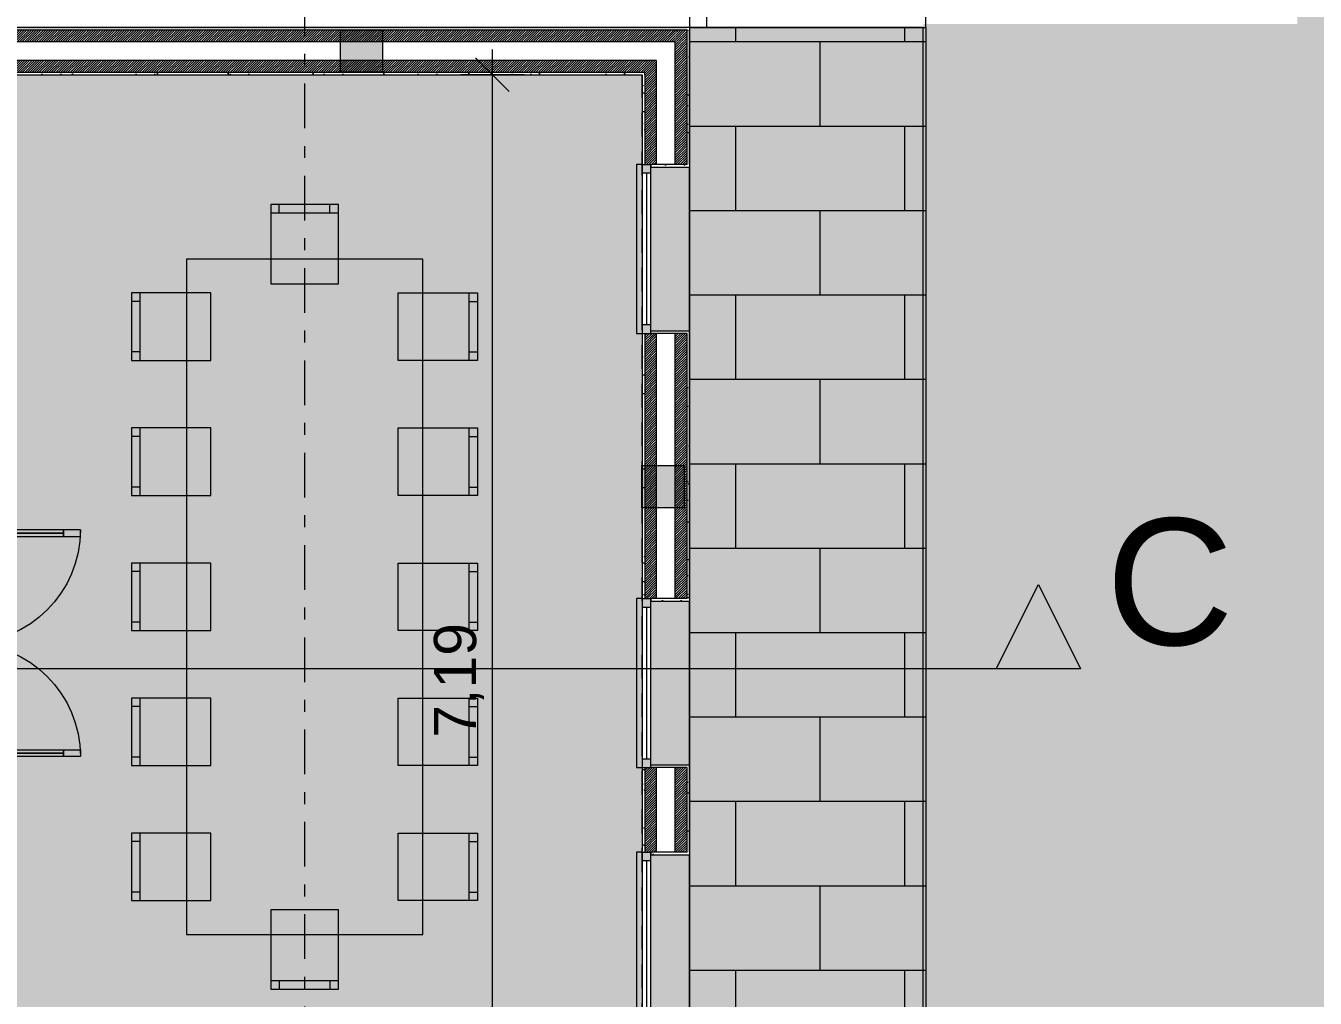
# Model space of a CAD drawing. Header units: millimetres. Extents: x -284281 to 1648660, y -821378 to -151356.
# Drawn here: x 240295 to 247932, y -259166 to -253406 of the extents above; entities that cross this region are included whole.
import ezdxf

# ---------------------------------------------------------------- set-up
doc = ezdxf.new("R2010")
doc.units = ezdxf.units.MM
doc.header["$MEASUREMENT"] = 0
doc.set_wipeout_variables(frame=1)
for name, pattern in [('Axe', [546.805537, 264.583325, -105.833328, 70.555556, -105.833328]), ('Tirets', [229.305464, 141.111124, -88.19434]), ('Traits', [282.222223, 141.111112, -141.111112]), ('Wipeout_Contour', [1000, 0, -1000])]:
    doc.linetypes.add(name, pattern=pattern)
for name, color, linetype in [('Cotations - 1_100', 7, 'Continuous'), ('Fenêtres ARCHICAD', 7, 'Continuous'), ('Marques - Coupes', 7, 'Continuous'), ('Nouveau_Co-Structure', 7, 'Continuous'), ('Portes ARCHICAD', 7, 'Continuous'), ('Sols_ Dalles', 7, 'Continuous'), ('Structure - Murs extérieurs', 7, 'Continuous')]:
    doc.layers.add(name, color=color, linetype=linetype)
doc.styles.add('STYLE_GENERE_2', font='arial.ttf')
doc.dimstyles.new('STYLE_GENERE__2', dxfattribs={"dimtxt": 250, "dimasz": 190, "dimexe": 0.18, "dimexo": 0.0625, "dimgap": 0, "dimtad": 1, "dimlfac": 0.001, "dimzin": 0, "dimdsep": 46, "dimtxsty": 'STYLE_GENERE_2', "dimblk": 'ARROWHEAD_6', "dimblk1": 'ARROWHEAD_6', "dimblk2": 'ARROWHEAD_6', "dimcen": 0.09, "dimse1": 1, "dimse2": 1, "dimclrd": 7, "dimclre": 7, "dimclrt": 7, "dimazin": 0, "dimtfac": 1, "dimtdec": 4, "dimtmove": 0, "dimatfit": 3, "dimfxl": 1, "dimtolj": 1, "dimtzin": 0, "dimarcsym": 0})
doc.dimstyles.new('STYLE_GENERE__4', dxfattribs={"dimtxt": 250, "dimasz": 190, "dimexe": 0.18, "dimexo": 0.0625, "dimgap": 0, "dimtad": 0, "dimlfac": 0.001, "dimzin": 0, "dimdsep": 46, "dimtxsty": 'STYLE_GENERE_2', "dimblk": 'ARROWHEAD_6', "dimblk1": 'ARROWHEAD_6', "dimblk2": 'ARROWHEAD_6', "dimcen": 0.09, "dimse1": 1, "dimse2": 1, "dimclrd": 7, "dimclre": 7, "dimclrt": 7, "dimazin": 0, "dimtfac": 1, "dimtdec": 4, "dimtmove": 0, "dimatfit": 3, "dimfxl": 1, "dimtolj": 1, "dimtzin": 0, "dimarcsym": 0})
pattern_1 = [(45, (0, 175), (-55.684659, 55.684659), [0, -52.5, 0, -78.75]), (110, (175, 175), (74.000794, 26.934086), [0, -38.5, 0, -66.5])]
pattern_2 = [(45, (0, 0), (-7.0710678, 7.0710678), [])]

# ---------------------------------------------------------------- blocks, each defined once
blk = doc.blocks.new('Dalle_10_1', base_point=(217805.5, -253415.6))
at = {"layer": 'Sols_ Dalles', "linetype": 'Continuous', "lineweight": 0, "true_color": 0x2e271c}
blk.add_hatch(color=250, dxfattribs=at).paths.add_polyline_path([(217805.5, -253415.6), (217805.5, -262350.9), (245610, -262365.6), (245610, -253415.6), (244226, -253415.6), (244226, -261165.6), (232166, -261165.6), (232166, -259365.6), (230526, -259365.6), (230526, -261165.6), (219225.5, -261165.6), (219225.5, -257683.7), (220725.5, -257683.7), (220725.5, -256655.6), (219225.5, -256655.6), (219225.5, -253415.6)])
at = {"layer": 'Sols_ Dalles', "color": 250, "linetype": 'Continuous', "lineweight": 5, "true_color": 0x1f1f1f, "flags": 128}
blk.add_lwpolyline([(217805.5, -253415.6), (217805.5, -262350.9), (245610, -262365.6), (245610, -253415.6), (244226, -253415.6), (244226, -261165.6), (232166, -261165.6), (232166, -259365.6), (230526, -259365.6), (230526, -261165.6), (219225.5, -261165.6), (219225.5, -257683.7), (220725.5, -257683.7), (220725.5, -256655.6), (219225.5, -256655.6), (219225.5, -253415.6)], close=True, dxfattribs=at)
blk = doc.blocks.new('Dalle_17_1', base_point=(219225.5, -253415.6))
at = {"layer": 'Sols_ Dalles', "linetype": 'Continuous', "lineweight": 0, "true_color": 0x393736}
blk.add_hatch(color=250, dxfattribs=at).paths.add_polyline_path([(219225.5, -253415.6), (219225.5, -256655.6), (221305.5, -256655.6), (221305.5, -257683.7), (219225.5, -257683.7), (219225.5, -261165.6), (230511, -261165.6), (230511, -259085.6), (232166, -259085.6), (232166, -261165.6), (244226, -261165.6), (244226, -253415.6)])
at = {"layer": 'Sols_ Dalles', "color": 250, "linetype": 'Continuous', "lineweight": 5, "true_color": 0x1f1f1f, "flags": 128}
blk.add_lwpolyline([(219225.5, -253415.6), (244226, -253415.6), (244226, -261165.6), (232166, -261165.6), (232166, -259085.6), (230511, -259085.6), (230511, -261165.6), (219225.5, -261165.6), (219225.5, -257683.7), (221305.5, -257683.7), (221305.5, -256655.6), (219225.5, -256655.6)], close=True, dxfattribs=at)
blk = doc.blocks.new('Mur_16_1', base_point=(244226, -253415.6))
at = {"color": 254, "linetype": 'Wipeout_Contour', "lineweight": 0, "ltscale": 1055848.440415251}
blk.add_wipeout([(244211, -253430.6), (244226, -253430.6), (244226, -253415.6)], dxfattribs=at)
at = {"color": 254, "linetype": 'Wipeout_Contour', "lineweight": 0, "ltscale": 1055869.831187679}
blk.add_wipeout([(243946, -253695.6), (243961, -253695.6), (243961, -253680.6)], dxfattribs=at)
at = {"linetype": 'Continuous', "lineweight": 5, "true_color": 0x5f5f5f}
h = blk.add_hatch(dxfattribs=at)
h.set_pattern_fill('ENDUIT_0001', color=251, style=0, pattern_type=2)
h.set_pattern_definition(pattern_1)
h.paths.add_polyline_path([(244211, -253430.6), (244226, -253430.6), (244226, -253415.6)])
h = blk.add_hatch(dxfattribs=at)
h.set_pattern_fill('ENDUIT_0001', color=251, style=0, pattern_type=2)
h.set_pattern_definition(pattern_1)
h.paths.add_polyline_path([(243946, -253695.6), (243961, -253695.6), (243961, -253680.6)])
at = {"color": 254, "linetype": 'Wipeout_Contour', "lineweight": 0, "ltscale": 1055890.681254406}
blk.add_wipeout([(244141, -253500.6), (244211, -253500.6), (244211, -253430.6)], dxfattribs=at)
at = {"linetype": 'Continuous', "lineweight": 5, "true_color": 0x5f5f5f}
h = blk.add_hatch(dxfattribs=at)
h.set_pattern_fill('BRIQUES_TERRE_CUITE__INT_97', color=251, style=0, pattern_type=2)
h.set_pattern_definition(pattern_2)
h.paths.add_polyline_path([(244141, -253500.6), (244211, -253500.6), (244211, -253430.6)])
at = {"color": 254, "linetype": 'Wipeout_Contour', "lineweight": 0, "ltscale": 1055827.204686279}
blk.add_wipeout([(244211, -253430.6), (244226, -253415.6), (244211, -253415.6)], dxfattribs=at)
at = {"color": 254, "linetype": 'Wipeout_Contour', "lineweight": 0, "ltscale": 1055926.166198788}
blk.add_wipeout([(244031, -253610.6), (244141, -253610.6), (244141, -253500.6)], dxfattribs=at)
at = {"linetype": 'Continuous', "lineweight": 5, "true_color": 0x5f5f5f}
h = blk.add_hatch(dxfattribs=at)
h.set_pattern_fill('ENDUIT_0001', color=251, style=0, pattern_type=2)
h.set_pattern_definition(pattern_1)
h.paths.add_polyline_path([(244211, -253430.6), (244226, -253415.6), (244211, -253415.6)])
at = {"color": 254, "linetype": 'Wipeout_Contour', "lineweight": 0, "ltscale": 1055905.210301586}
blk.add_wipeout([(243961, -253680.6), (244031, -253680.6), (244031, -253610.6)], dxfattribs=at)
at = {"linetype": 'Continuous', "lineweight": 5, "true_color": 0x5f5f5f}
h = blk.add_hatch(dxfattribs=at)
h.set_pattern_fill('BRIQUES_TERRE_CUITE__INT_97', color=251, style=0, pattern_type=2)
h.set_pattern_definition(pattern_2)
h.paths.add_polyline_path([(243961, -253680.6), (244031, -253680.6), (244031, -253610.6)])
at = {"color": 254, "linetype": 'Wipeout_Contour', "lineweight": 0, "ltscale": 1374074.521205101}
blk.add_wipeout([(219240.5, -253430.6), (244211, -253430.6), (244211, -253415.6), (219240.5, -253415.6)], dxfattribs=at)
at = {"linetype": 'Continuous', "lineweight": 5, "true_color": 0x5f5f5f}
h = blk.add_hatch(dxfattribs=at)
h.set_pattern_fill('ENDUIT_0001', color=251, style=0, pattern_type=2)
h.set_pattern_definition(pattern_1)
h.paths.add_polyline_path([(219240.5, -253430.6), (244211, -253430.6), (244211, -253415.6), (219240.5, -253415.6)])
at = {"color": 254, "linetype": 'Wipeout_Contour', "lineweight": 0, "ltscale": 1055848.59438303}
blk.add_wipeout([(243946, -253695.6), (243961, -253680.6), (243946, -253680.6)], dxfattribs=at)
at = {"linetype": 'Continuous', "lineweight": 5, "true_color": 0x5f5f5f}
h = blk.add_hatch(dxfattribs=at)
h.set_pattern_fill('ENDUIT_0001', color=251, style=0, pattern_type=2)
h.set_pattern_definition(pattern_1)
h.paths.add_polyline_path([(243946, -253695.6), (243961, -253680.6), (243946, -253680.6)])
at = {"color": 254, "linetype": 'Wipeout_Contour', "lineweight": 0, "ltscale": 1055791.677153813}
blk.add_wipeout([(244141, -253500.6), (244211, -253430.6), (244141, -253430.6)], dxfattribs=at)
at = {"linetype": 'Continuous', "lineweight": 5, "true_color": 0x5f5f5f}
h = blk.add_hatch(dxfattribs=at)
h.set_pattern_fill('BRIQUES_TERRE_CUITE__INT_97', color=251, style=0, pattern_type=2)
h.set_pattern_definition(pattern_2)
h.paths.add_polyline_path([(244141, -253500.6), (244211, -253430.6), (244141, -253430.6)])
at = {"color": 7, "linetype": 'Continuous', "lineweight": 5}
blk.add_line((244211, -253500.6), (244211, -253430.6), dxfattribs=at)
at = {"color": 7, "linetype": 'Continuous', "lineweight": 5, "flags": 128}
blk.add_lwpolyline([(244226, -253415.6), (244226, -253430.6)], dxfattribs=at)
at = {"color": 254, "linetype": 'Wipeout_Contour', "lineweight": 0, "ltscale": 1402270.253253261}
blk.add_wipeout([(239946, -253695.6), (243946, -253695.6), (243946, -253680.6), (239946, -253680.6)], dxfattribs=at)
at = {"linetype": 'Continuous', "lineweight": 5, "true_color": 0x5f5f5f}
h = blk.add_hatch(dxfattribs=at)
h.set_pattern_fill('ENDUIT_0001', color=251, style=0, pattern_type=2)
h.set_pattern_definition(pattern_1)
h.paths.add_polyline_path([(239946, -253695.6), (243946, -253695.6), (243946, -253680.6), (239946, -253680.6)])
at = {"color": 254, "linetype": 'Wipeout_Contour', "lineweight": 0, "ltscale": 1374194.484049249}
blk.add_wipeout([(219310.5, -253500.6), (244141, -253500.6), (244141, -253430.6), (219310.5, -253430.6)], dxfattribs=at)
at = {"linetype": 'Continuous', "lineweight": 5, "true_color": 0x5f5f5f}
h = blk.add_hatch(dxfattribs=at)
h.set_pattern_fill('BRIQUES_TERRE_CUITE__INT_97', color=251, style=0, pattern_type=2)
h.set_pattern_definition(pattern_2)
h.paths.add_polyline_path([(219310.5, -253500.6), (244141, -253500.6), (244141, -253430.6), (219310.5, -253430.6)])
at = {"color": 7, "linetype": 'Continuous', "lineweight": 5}
for p, q in [((244141, -253430.6), (219310.5, -253430.6)), ((244211, -253430.6), (244141, -253430.6))]:
    blk.add_line(p, q, dxfattribs=at)
at = {"color": 7, "linetype": 'Continuous', "lineweight": 5, "flags": 128}
blk.add_lwpolyline([(244226, -253415.6), (219225.5, -253415.6)], dxfattribs=at)
at = {"color": 254, "linetype": 'Wipeout_Contour', "lineweight": 0, "ltscale": 1055770.603957848}
blk.add_wipeout([(244031, -253610.6), (244141, -253500.6), (244031, -253500.6)], dxfattribs=at)
at = {"color": 7, "linetype": 'Continuous', "lineweight": 5}
blk.add_line((244141, -253610.6), (244141, -253500.6), dxfattribs=at)
at = {"color": 254, "linetype": 'Wipeout_Contour', "lineweight": 0, "ltscale": 1388277.555200387}
blk.add_wipeout([(229846, -253610.6), (244031, -253610.6), (244031, -253500.6), (229846, -253500.6)], dxfattribs=at)
at = {"color": 7, "linetype": 'Continuous', "lineweight": 5}
for p, q in [((244031, -253500.6), (229846, -253500.6)), ((244141, -253500.6), (244031, -253500.6))]:
    blk.add_line(p, q, dxfattribs=at)
at = {"color": 254, "linetype": 'Wipeout_Contour', "lineweight": 0, "ltscale": 1055806.206540482}
blk.add_wipeout([(243961, -253680.6), (244031, -253610.6), (243961, -253610.6)], dxfattribs=at)
at = {"linetype": 'Continuous', "lineweight": 5, "true_color": 0x5f5f5f}
h = blk.add_hatch(dxfattribs=at)
h.set_pattern_fill('BRIQUES_TERRE_CUITE__INT_97', color=251, style=0, pattern_type=2)
h.set_pattern_definition(pattern_2)
h.paths.add_polyline_path([(243961, -253680.6), (244031, -253610.6), (243961, -253610.6)])
at = {"color": 7, "linetype": 'Continuous', "lineweight": 5}
blk.add_line((244031, -253680.6), (244031, -253610.6), dxfattribs=at)
at = {"color": 254, "linetype": 'Wipeout_Contour', "lineweight": 0, "ltscale": 1402147.419044047}
blk.add_wipeout([(239931, -253680.6), (243961, -253680.6), (243961, -253610.6), (239931, -253610.6)], dxfattribs=at)
at = {"linetype": 'Continuous', "lineweight": 5, "true_color": 0x5f5f5f}
h = blk.add_hatch(dxfattribs=at)
h.set_pattern_fill('BRIQUES_TERRE_CUITE__INT_97', color=251, style=0, pattern_type=2)
h.set_pattern_definition(pattern_2)
h.paths.add_polyline_path([(239931, -253680.6), (243961, -253680.6), (243961, -253610.6), (239931, -253610.6)])
at = {"color": 7, "linetype": 'Continuous', "lineweight": 5}
for p, q in [((243961, -253610.6), (239931, -253610.6)), ((244031, -253610.6), (243961, -253610.6)), ((239931, -253680.6), (243961, -253680.6)), ((243961, -253695.6), (243961, -253680.6))]:
    blk.add_line(p, q, dxfattribs=at)
at = {"color": 7, "linetype": 'Continuous', "lineweight": 5, "flags": 128}
blk.add_lwpolyline([(239946, -253695.6), (243946, -253695.6)], dxfattribs=at)
blk = doc.blocks.new('Fenêtre 25_5')
at = {"layer": 'Fenêtres ARCHICAD', "color": 7, "linetype": 'Continuous', "lineweight": 5}
for p, q in [((-500, 0), (-500, 33.3)), ((-500, 33.3), (500, 33.3)), ((-500, 0), (-500, -15)), ((-500, 0), (-500, -15)), ((500, 33.3), (500, 0)), ((500, 0), (500, -15)), ((500, 0), (500, -15)), ((-500, -15), (-500, -50)), ((-500, -15), (-500, -50)), ((500, -15), (500, -50)), ((500, -15), (500, -50)), ((-500, -280), (-485, -280)), ((-485, -280), (485, -280)), ((500, -280), (485, -280))]:
    blk.add_line(p, q, dxfattribs=at)
at = {"layer": 'Fenêtres ARCHICAD', "color": 7, "linetype": 'Traits', "lineweight": 5}
blk.add_line((-500, 0), (500, 0), dxfattribs=at)
at = {"color": 254, "linetype": 'Wipeout_Contour', "lineweight": 0, "ltscale": 1805.5395}
blk.add_wipeout([(-450, 0), (-450, -50), (450, -50), (450, 0)], dxfattribs=at).dxf.layer = 'Fenêtres ARCHICAD'
at = {"layer": 'Fenêtres ARCHICAD', "color": 7, "linetype": 'Continuous', "lineweight": 5}
for p, q in [((-500, 0), (-450, 0)), ((-450, 0), (-450, -50)), ((-450, 0), (450, 0)), ((450, -50), (450, 0)), ((450, 0), (500, 0)), ((-450, -50), (-500, -50)), ((-485, -50), (-485, -280)), ((-450, -25), (450, -25)), ((450, -50), (-450, -50)), ((500, -50), (450, -50)), ((485, -50), (485, -280))]:
    blk.add_line(p, q, dxfattribs=at)
blk = doc.blocks.new('Mur_17_1', base_point=(244226, -253415.6))
at = {"color": 254, "linetype": 'Wipeout_Contour', "lineweight": 0, "ltscale": 1408954.065176473}
blk.add_wipeout([(244226, -253430.6), (244211, -253430.6), (244211, -254227.6), (244226, -254227.6)], dxfattribs=at)
at = {"color": 254, "linetype": 'Wipeout_Contour', "lineweight": 0, "ltscale": 1408601.272598248}
blk.add_wipeout([(243946, -253695.6), (243946, -254227.6), (243961, -254227.6), (243961, -253695.6)], dxfattribs=at)
at = {"color": 254, "linetype": 'Wipeout_Contour', "lineweight": 0, "ltscale": 1414532.800203076}
blk.add_wipeout([(243961, -255227.6), (243946, -255227.6), (243946, -256799), (243961, -256799)], dxfattribs=at)
at = {"color": 254, "linetype": 'Wipeout_Contour', "lineweight": 0, "ltscale": 1415264.250282245}
blk.add_wipeout([(244211, -255227.6), (244211, -256799), (244226, -256799), (244226, -255227.6)], dxfattribs=at)
at = {"color": 254, "linetype": 'Wipeout_Contour', "lineweight": 0, "ltscale": 1420440.303421528}
blk.add_wipeout([(243961, -257799), (243946, -257799), (243946, -258301), (243961, -258301)], dxfattribs=at)
at = {"color": 254, "linetype": 'Wipeout_Contour', "lineweight": 0, "ltscale": 1421168.711243101}
blk.add_wipeout([(244211, -257799), (244211, -258301), (244226, -258301), (244226, -257799)], dxfattribs=at)
at = {"linetype": 'Continuous', "lineweight": 5, "true_color": 0x5f5f5f}
h = blk.add_hatch(dxfattribs=at)
h.set_pattern_fill('ENDUIT_0001', color=251, style=0, pattern_type=2)
h.set_pattern_definition(pattern_1)
h.paths.add_polyline_path([(244226, -253430.6), (244211, -253430.6), (244211, -254227.6), (244226, -254227.6)])
h = blk.add_hatch(dxfattribs=at)
h.set_pattern_fill('ENDUIT_0001', color=251, style=0, pattern_type=2)
h.set_pattern_definition(pattern_1)
h.paths.add_polyline_path([(243946, -253695.6), (243946, -254227.6), (243961, -254227.6), (243961, -253695.6)])
h = blk.add_hatch(dxfattribs=at)
h.set_pattern_fill('ENDUIT_0001', color=251, style=0, pattern_type=2)
h.set_pattern_definition(pattern_1)
h.paths.add_polyline_path([(243961, -255227.6), (243946, -255227.6), (243946, -256799), (243961, -256799)])
h = blk.add_hatch(dxfattribs=at)
h.set_pattern_fill('ENDUIT_0001', color=251, style=0, pattern_type=2)
h.set_pattern_definition(pattern_1)
h.paths.add_polyline_path([(244211, -255227.6), (244211, -256799), (244226, -256799), (244226, -255227.6)])
h = blk.add_hatch(dxfattribs=at)
h.set_pattern_fill('ENDUIT_0001', color=251, style=0, pattern_type=2)
h.set_pattern_definition(pattern_1)
h.paths.add_polyline_path([(243961, -257799), (243946, -257799), (243946, -258301), (243961, -258301)])
h = blk.add_hatch(dxfattribs=at)
h.set_pattern_fill('ENDUIT_0001', color=251, style=0, pattern_type=2)
h.set_pattern_definition(pattern_1)
h.paths.add_polyline_path([(244211, -257799), (244211, -258301), (244226, -258301), (244226, -257799)])
at = {"color": 254, "linetype": 'Wipeout_Contour', "lineweight": 0, "ltscale": 1408937.03264824}
blk.add_wipeout([(244141, -254227.6), (244211, -254227.6), (244211, -253500.6), (244141, -253500.6)], dxfattribs=at)
at = {"color": 254, "linetype": 'Wipeout_Contour', "lineweight": 0, "ltscale": 1415146.917752666}
blk.add_wipeout([(244141, -256799), (244211, -256799), (244211, -255227.6), (244141, -255227.6)], dxfattribs=at)
at = {"color": 254, "linetype": 'Wipeout_Contour', "lineweight": 0, "ltscale": 1421051.86659486}
blk.add_wipeout([(244141, -258301), (244211, -258301), (244211, -257799), (244141, -257799)], dxfattribs=at)
at = {"linetype": 'Continuous', "lineweight": 5, "true_color": 0x5f5f5f}
h = blk.add_hatch(dxfattribs=at)
h.set_pattern_fill('BRIQUES_TERRE_CUITE__INT_97', color=251, style=0, pattern_type=2)
h.set_pattern_definition(pattern_2)
h.paths.add_polyline_path([(244141, -254227.6), (244211, -254227.6), (244211, -253500.6), (244141, -253500.6)])
h = blk.add_hatch(dxfattribs=at)
h.set_pattern_fill('BRIQUES_TERRE_CUITE__INT_97', color=251, style=0, pattern_type=2)
h.set_pattern_definition(pattern_2)
h.paths.add_polyline_path([(244141, -256799), (244211, -256799), (244211, -255227.6), (244141, -255227.6)])
h = blk.add_hatch(dxfattribs=at)
h.set_pattern_fill('BRIQUES_TERRE_CUITE__INT_97', color=251, style=0, pattern_type=2)
h.set_pattern_definition(pattern_2)
h.paths.add_polyline_path([(244141, -258301), (244211, -258301), (244211, -257799), (244141, -257799)])
at = {"color": 7, "linetype": 'Continuous', "lineweight": 5}
blk.add_line((244211, -253500.6), (244211, -253430.6), dxfattribs=at)
at = {"color": 254, "linetype": 'Wipeout_Contour', "lineweight": 0, "ltscale": 1408845.997140372}
blk.add_wipeout([(244031, -253610.6), (244031, -254227.6), (244141, -254227.6), (244141, -253610.6)], dxfattribs=at)
at = {"color": 254, "linetype": 'Wipeout_Contour', "lineweight": 0, "ltscale": 1414898.482215314}
blk.add_wipeout([(244141, -255227.6), (244031, -255227.6), (244031, -256799), (244141, -256799)], dxfattribs=at)
at = {"color": 254, "linetype": 'Wipeout_Contour', "lineweight": 0, "ltscale": 1420804.464142836}
blk.add_wipeout([(244141, -257799), (244031, -257799), (244031, -258301), (244141, -258301)], dxfattribs=at)
at = {"color": 7, "linetype": 'Continuous', "lineweight": 5}
blk.add_line((244141, -253610.6), (244141, -253500.6), dxfattribs=at)
at = {"color": 254, "linetype": 'Wipeout_Contour', "lineweight": 0, "ltscale": 1761069.374571425}
blk.add_wipeout([(244031, -253680.6), (243961, -253680.6), (243961, -254227.6), (243996, -254227.6), (244031, -254227.6)], dxfattribs=at)
at = {"color": 254, "linetype": 'Wipeout_Contour', "lineweight": 0, "ltscale": 2121975.123816892}
blk.add_wipeout([(243996, -255227.6), (243961, -255227.6), (243961, -256799), (243996, -256799), (244031, -256799), (244031, -255227.6)], dxfattribs=at)
at = {"color": 254, "linetype": 'Wipeout_Contour', "lineweight": 0, "ltscale": 2130835.646612354}
blk.add_wipeout([(243996, -257799), (243961, -257799), (243961, -258301), (243996, -258301), (244031, -258301), (244031, -257799)], dxfattribs=at)
at = {"linetype": 'Continuous', "lineweight": 5, "true_color": 0x5f5f5f}
h = blk.add_hatch(dxfattribs=at)
h.set_pattern_fill('BRIQUES_TERRE_CUITE__INT_97', color=251, style=0, pattern_type=2)
h.set_pattern_definition(pattern_2)
h.paths.add_polyline_path([(244031, -253680.6), (243961, -253680.6), (243961, -254227.6), (243996, -254227.6), (244031, -254227.6)])
h = blk.add_hatch(dxfattribs=at)
h.set_pattern_fill('BRIQUES_TERRE_CUITE__INT_97', color=251, style=0, pattern_type=2)
h.set_pattern_definition(pattern_2)
h.paths.add_polyline_path([(243996, -255227.6), (243961, -255227.6), (243961, -256799), (243996, -256799), (244031, -256799), (244031, -255227.6)])
h = blk.add_hatch(dxfattribs=at)
h.set_pattern_fill('BRIQUES_TERRE_CUITE__INT_97', color=251, style=0, pattern_type=2)
h.set_pattern_definition(pattern_2)
h.paths.add_polyline_path([(243996, -257799), (243961, -257799), (243961, -258301), (243996, -258301), (244031, -258301), (244031, -257799)])
at = {"color": 7, "linetype": 'Continuous', "lineweight": 5}
for p, q in [((244031, -253680.6), (244031, -253610.6)), ((243961, -253695.6), (243961, -253680.6))]:
    blk.add_line(p, q, dxfattribs=at)
at = {"color": 7, "linetype": 'Continuous', "lineweight": 5, "flags": 128}
for points in [[(243946, -253695.6), (243946, -254227.6)], [(243946, -255227.6), (243946, -256799)], [(243946, -257799), (243946, -258301)]]:
    blk.add_lwpolyline(points, dxfattribs=at)
at = {"color": 254, "linetype": 'Wipeout_Contour', "lineweight": 0, "ltscale": 1762346.418849849}
blk.add_wipeout([(244226, -254227.6), (244211, -254227.6), (243996, -254227.6), (243996, -254242.6), (244226, -254242.6)], dxfattribs=at)
at = {"color": 254, "linetype": 'Wipeout_Contour', "lineweight": 0, "ltscale": 1765913.640232548}
blk.add_wipeout([(244226, -255212.6), (243996, -255212.6), (243996, -255227.6), (244211, -255227.6), (244226, -255227.6)], dxfattribs=at)
at = {"color": 254, "linetype": 'Wipeout_Contour', "lineweight": 0, "ltscale": 1771642.626709521}
blk.add_wipeout([(244226, -256799), (244211, -256799), (243996, -256799), (243996, -256814), (244226, -256814)], dxfattribs=at)
at = {"color": 254, "linetype": 'Wipeout_Contour', "lineweight": 0, "ltscale": 1775226.953561203}
blk.add_wipeout([(244226, -257784), (243996, -257784), (243996, -257799), (244211, -257799), (244226, -257799)], dxfattribs=at)
at = {"color": 254, "linetype": 'Wipeout_Contour', "lineweight": 0, "ltscale": 1777092.940638019}
blk.add_wipeout([(244226, -258301), (244211, -258301), (243996, -258301), (243996, -258316), (244226, -258316)], dxfattribs=at)
at = {"linetype": 'Continuous', "lineweight": 5, "true_color": 0x5f5f5f}
h = blk.add_hatch(dxfattribs=at)
h.set_pattern_fill('ENDUIT_0001', color=251, style=0, pattern_type=2)
h.set_pattern_definition(pattern_1)
h.paths.add_polyline_path([(244226, -254227.6), (244211, -254227.6), (243996, -254227.6), (243996, -254242.6), (244226, -254242.6)])
h = blk.add_hatch(dxfattribs=at)
h.set_pattern_fill('ENDUIT_0001', color=251, style=0, pattern_type=2)
h.set_pattern_definition(pattern_1)
h.paths.add_polyline_path([(244226, -255212.6), (243996, -255212.6), (243996, -255227.6), (244211, -255227.6), (244226, -255227.6)])
h = blk.add_hatch(dxfattribs=at)
h.set_pattern_fill('ENDUIT_0001', color=251, style=0, pattern_type=2)
h.set_pattern_definition(pattern_1)
h.paths.add_polyline_path([(244226, -256799), (244211, -256799), (243996, -256799), (243996, -256814), (244226, -256814)])
h = blk.add_hatch(dxfattribs=at)
h.set_pattern_fill('ENDUIT_0001', color=251, style=0, pattern_type=2)
h.set_pattern_definition(pattern_1)
h.paths.add_polyline_path([(244226, -257784), (243996, -257784), (243996, -257799), (244211, -257799), (244226, -257799)])
h = blk.add_hatch(dxfattribs=at)
h.set_pattern_fill('ENDUIT_0001', color=251, style=0, pattern_type=2)
h.set_pattern_definition(pattern_1)
h.paths.add_polyline_path([(244226, -258301), (244211, -258301), (243996, -258301), (243996, -258316), (244226, -258316)])
at = {"color": 7, "linetype": 'Continuous', "lineweight": 5}
for p, q in [((244211, -254227.6), (244211, -253500.6)), ((244141, -254227.6), (244141, -253610.6)), ((243961, -253695.6), (243961, -254227.6)), ((244031, -254227.6), (244031, -253680.6)), ((243946, -254227.6), (243961, -254227.6)), ((243961, -254227.6), (243996, -254227.6)), ((243996, -254227.6), (243996, -254242.6)), ((244211, -254227.6), (243996, -254227.6)), ((244226, -254227.6), (244226, -254242.6)), ((243996, -254242.6), (244226, -254242.6)), ((243946, -255227.6), (243961, -255227.6)), ((243961, -255227.6), (243961, -256799)), ((243961, -255227.6), (243996, -255227.6)), ((243996, -255212.6), (244226, -255212.6)), ((243996, -255227.6), (243996, -255212.6)), ((244211, -255227.6), (243996, -255227.6)), ((244031, -256799), (244031, -255227.6)), ((244141, -256799), (244141, -255227.6)), ((244211, -256799), (244211, -255227.6)), ((244226, -255227.6), (244226, -255212.6)), ((243946, -256799), (243961, -256799)), ((243961, -256799), (243996, -256799)), ((243996, -256799), (243996, -256814)), ((244211, -256799), (243996, -256799)), ((243996, -256814), (244226, -256814)), ((244226, -256799), (244226, -256814)), ((243946, -257799), (243961, -257799)), ((243961, -257799), (243961, -258301)), ((243961, -257799), (243996, -257799)), ((243996, -257784), (244226, -257784)), ((243996, -257799), (243996, -257784)), ((244211, -257799), (243996, -257799)), ((244031, -258301), (244031, -257799)), ((244141, -258301), (244141, -257799)), ((244211, -258301), (244211, -257799)), ((244226, -257799), (244226, -257784)), ((243946, -258301), (243961, -258301)), ((243961, -258301), (243996, -258301)), ((243996, -258301), (243996, -258316)), ((244211, -258301), (243996, -258301)), ((243996, -258316), (244226, -258316)), ((244226, -258301), (244226, -258316))]:
    blk.add_line(p, q, dxfattribs=at)
at = {"color": 7, "linetype": 'Continuous', "lineweight": 5, "flags": 128}
for points in [[(244226, -254227.6), (244226, -253430.6)], [(244226, -256799), (244226, -255227.6)], [(244226, -258301), (244226, -257799)]]:
    blk.add_lwpolyline(points, dxfattribs=at)
at = {"layer": 'Fenêtres ARCHICAD', "color": 7, "linetype": 'Continuous', "lineweight": 5, "xscale": -1, "zscale": 1000, "rotation": 90}
for p in [(243946, -254727.6), (243946, -257299), (243946, -258801)]:
    blk.add_blockref('Fenêtre 25_5', p, dxfattribs=at)
blk = doc.blocks.new('Porte double 25_5')
at = {"layer": 'Portes ARCHICAD', "color": 7, "linetype": 'Continuous', "lineweight": 5}
for p, q in [((-672, 672), (-672, 572)), ((-632, 672), (-672, 672)), ((-632, 572), (-632, 672)), ((632, 572), (632, 672)), ((632, 672), (672, 672)), ((672, 672), (672, 572)), ((-672, 572), (-632, 572)), ((-652, 572), (-652, 100)), ((672, 572), (632, 572)), ((652, 572), (652, 100)), ((-632, 100), (-672, 100)), ((-672, 100), (-672, 0)), ((-632, 0), (-632, 100)), ((632, 0), (632, 100)), ((632, 100), (672, 100)), ((672, 100), (672, 0)), ((-737, 0), (-737, 19)), ((-737, 19), (-687, 19)), ((-687, 0), (-737, 0)), ((-700, 0), (-737, 0)), ((-700, 0), (-737, 0)), ((-672, 0), (-700, 0)), ((-700, 0), (-700, -115)), ((-700, 0), (-700, -15)), ((-700, 0), (-700, -15)), ((-687, 19), (-687, 0)), ((-672, -40), (-672, 0)), ((-672, 0), (-632, 0)), ((672, 0), (632, 0)), ((700, 0), (672, 0)), ((672, 0), (672, -40)), ((687, 19), (737, 19)), ((687, 0), (687, 19)), ((737, 0), (687, 0)), ((700, -115), (700, 0)), ((700, 0), (700, -15)), ((700, 0), (700, -15)), ((700, 0), (737, 0)), ((700, 0), (737, 0)), ((737, 19), (737, 0)), ((-700, -15), (-700, -85)), ((-700, -15), (-700, -85)), ((-660, -40), (-672, -40)), ((-660, -115), (-660, -40)), ((672, -40), (660, -40)), ((660, -40), (660, -115)), ((700, -15), (700, -85)), ((700, -15), (700, -85)), ((-737, -119), (-737, -100)), ((-737, -100), (-687, -100)), ((-700, -100), (-737, -100)), ((-700, -100), (-737, -100)), ((-687, -119), (-737, -119)), ((-700, -85), (-700, -100)), ((-700, -85), (-700, -100)), ((-700, -115), (-660, -115)), ((-687, -100), (-687, -119)), ((660, -115), (700, -115)), ((687, -100), (737, -100)), ((687, -119), (687, -100)), ((737, -119), (687, -119)), ((700, -85), (700, -100)), ((700, -85), (700, -100)), ((700, -100), (737, -100)), ((700, -100), (737, -100)), ((737, -100), (737, -119))]:
    blk.add_line(p, q, dxfattribs=at)
at = {"layer": 'Portes ARCHICAD', "color": 7, "linetype": 'Continuous', "lineweight": 5, "flags": 128}
for points in [[(-672, 572), (-672, 100), (-652, 100), (-652, 572)], [(-652, 572), (-652, 100), (-632, 100), (-632, 572)], [(652, 572), (652, 100), (632, 100), (632, 572)], [(672, 572), (672, 100), (652, 100), (652, 572)]]:
    blk.add_lwpolyline(points, close=True, dxfattribs=at)
at = {"layer": 'Portes ARCHICAD', "color": 7, "linetype": 'Continuous', "lineweight": 5}
for centre, start, end in [((-672, 0), 0, 90), ((672, 0), 90, 180)]:
    blk.add_arc(centre, 672, start, end, dxfattribs=at)
blk = doc.blocks.new('Mur_31_1', base_point=(239861, -261165.6))
at = {"layer": 'Portes ARCHICAD', "color": 7, "linetype": 'Continuous', "lineweight": 5, "xscale": -1, "zscale": 1000, "rotation": 270}
blk.add_blockref('Porte double 25_5', (239946, -257062.4), dxfattribs=at)
blk = doc.blocks.new('Table haute rectangulaire 24')
at = {"color": 253, "linetype": 'Continuous', "lineweight": 5, "true_color": 0x9f9f9f}
for p, q in [((-1750, 974.6), (-1750, 1024.6)), ((-1450, 974.6), (-1450, 1024.6)), ((-950, 974.6), (-950, 1024.6)), ((-650, 974.6), (-650, 1024.6)), ((-150, 974.6), (-150, 1024.6)), ((150, 974.6), (150, 1024.6)), ((650, 974.6), (650, 1024.6)), ((950, 974.6), (950, 1024.6)), ((1450, 974.6), (1450, 1024.6)), ((1750, 974.6), (1750, 1024.6)), ((-1800, 974.6), (-1400, 974.6)), ((-1000, 974.6), (-600, 974.6)), ((-200, 974.6), (200, 974.6)), ((600, 974.6), (1000, 974.6)), ((1400, 974.6), (1800, 974.6)), ((-2274.2, -200), (-2274.2, 200)), ((2274.2, 200), (2274.2, -200)), ((-2274.2, 150), (-2324.2, 150)), ((2274.2, 150), (2324.2, 150)), ((-2274.2, -150), (-2324.2, -150)), ((2274.2, -150), (2324.2, -150)), ((-1800, -974.6), (-1400, -974.6)), ((-1750, -974.6), (-1750, -1024.6)), ((-1450, -974.6), (-1450, -1024.6)), ((-1000, -974.6), (-600, -974.6)), ((-950, -974.6), (-950, -1024.6)), ((-650, -974.6), (-650, -1024.6)), ((-200, -974.6), (200, -974.6)), ((-150, -974.6), (-150, -1024.6)), ((150, -974.6), (150, -1024.6)), ((600, -974.6), (1000, -974.6)), ((650, -974.6), (650, -1024.6)), ((950, -974.6), (950, -1024.6)), ((1400, -974.6), (1800, -974.6)), ((1450, -974.6), (1450, -1024.6)), ((1750, -974.6), (1750, -1024.6))]:
    blk.add_line(p, q, dxfattribs=at)
at = {"color": 253, "linetype": 'Continuous', "lineweight": 5, "true_color": 0x9f9f9f, "flags": 128}
for points in [[(-1800, 554.6), (-1400, 554.6), (-1400, 1024.6), (-1800, 1024.6)], [(-1000, 554.6), (-600, 554.6), (-600, 1024.6), (-1000, 1024.6)], [(-200, 554.6), (200, 554.6), (200, 1024.6), (-200, 1024.6)], [(600, 554.6), (1000, 554.6), (1000, 1024.6), (600, 1024.6)], [(1400, 554.6), (1800, 554.6), (1800, 1024.6), (1400, 1024.6)], [(-2000, -700.4), (2000, -700.4), (2000, 700.4), (-2000, 700.4)], [(-1854.2, -200), (-1854.2, 200), (-2324.2, 200), (-2324.2, -200)], [(1854.2, 200), (1854.2, -200), (2324.2, -200), (2324.2, 200)], [(-1800, -554.6), (-1400, -554.6), (-1400, -1024.6), (-1800, -1024.6)], [(-1000, -554.6), (-600, -554.6), (-600, -1024.6), (-1000, -1024.6)], [(-200, -554.6), (200, -554.6), (200, -1024.6), (-200, -1024.6)], [(600, -554.6), (1000, -554.6), (1000, -1024.6), (600, -1024.6)], [(1400, -554.6), (1800, -554.6), (1800, -1024.6), (1400, -1024.6)]]:
    blk.add_lwpolyline(points, close=True, dxfattribs=at)
blk = doc.blocks.new('Tôle profilée 25_6')
at = {"color": 7, "linetype": 'Continuous', "lineweight": 5}
blk.add_line((0, 123.5), (0, 0), dxfattribs=at)
blk = doc.blocks.new('*D550')
at = {"layer": 'Cotations - 1_100', "color": 7, "linetype": 'Continuous', "lineweight": 5, "transparency": 16777216}
for p, q in [((243058.5, -253695.6), (243058.5, -253545.6)), ((243158.5, -253795.6), (242958.5, -253595.6)), ((243246, -253695.6), (242871, -253695.6)), ((243058.5, -260885.6), (243058.5, -253695.6)), ((242958.5, -260785.6), (243158.5, -260985.6)), ((243246, -260885.6), (242871, -260885.6)), ((243058.5, -261035.6), (243058.5, -260885.6))]:
    blk.add_line(p, q, dxfattribs=at)
at = {"layer": 'Cotations - 1_100', "color": 7, "lineweight": 5, "transparency": 16777216, "insert": (243008.5, -257623.1), "char_height": 250, "attachment_point": 7, "rotation": 90, "style": 'STYLE_GENERE_2'}
blk.add_mtext('\\A1;{\\pql;\\fArial|b0|i0|c0|p38;7,19}', dxfattribs=at)
blk = doc.blocks.new('ARROWHEAD_6')
at = {"color": 0, "linetype": 'Continuous', "lineweight": 0}
for p, q in [((-0.5, -0.5), (0.5, 0.5)), ((0, 0), (-1, 0))]:
    blk.add_line(p, q, dxfattribs=at)
blk = doc.blocks.new('*D585')
at = {"layer": 'Cotations - 1_100', "color": 7, "linetype": 'Continuous', "lineweight": 5, "transparency": 16777216}
for p, q in [((228245.4, -245005.6), (228445.4, -245205.6)), ((228445.4, -245305.6), (228245.4, -245105.6)), ((228532.9, -245205.6), (228157.9, -245205.6)), ((228345.4, -248918.2), (228345.4, -245205.6)), ((228345.4, -253395.6), (228345.4, -249682.9)), ((228245.4, -253295.6), (228445.4, -253495.6)), ((228532.9, -253395.6), (228157.9, -253395.6)), ((228345.4, -253545.6), (228345.4, -253395.6))]:
    blk.add_line(p, q, dxfattribs=at)
at = {"layer": 'Cotations - 1_100', "color": 7, "lineweight": 5, "transparency": 16777216, "char_height": 250, "attachment_point": 7, "rotation": 90, "style": 'STYLE_GENERE_2'}
for s, insert in [('\\A1;{\\pql;\\fArial|b0|i0|c0|p38;0,10}', (228132.9, -245488.1)), ('\\A1;{\\pql;\\fArial|b0|i0|c0|p38;8,19}', (228470.4, -249633.1))]:
    blk.add_mtext(s, dxfattribs=dict(at, insert=insert))
blk = doc.blocks.new('Plan de coupe_3_1', base_point=(246291.9, -257215))
at = {"layer": 'Marques - Coupes', "linetype": 'Continuous', "lineweight": 0, "true_color": 0x000000}
blk.add_hatch(color=18, dxfattribs=at).paths.add_polyline_path([(246541.9, -257215), (246291.9, -256715), (246041.9, -257215)])
at = {"layer": 'Marques - Coupes', "color": 7, "linetype": 'Continuous', "lineweight": 5}
blk.add_line((246041.9, -257215), (216865.9, -257215), dxfattribs=at)
at = {"layer": 'Marques - Coupes', "color": 7, "linetype": 'Continuous', "lineweight": 5, "flags": 128}
blk.add_lwpolyline([(246541.9, -257215), (246041.9, -257215), (246291.9, -256715)], close=True, dxfattribs=at)
at = {"layer": 'Marques - Coupes', "color": 7, "lineweight": 5, "insert": (246691.9, -257084.5), "char_height": 750, "attachment_point": 7, "style": 'STYLE_GENERE_2'}
blk.add_mtext('\\A1;{\\pql;\\pt0;\\fArial|b0|i0|c0|p38;C}', dxfattribs=at)

msp = doc.modelspace()

# ---------------------------------------------------------------- hatches: boundary and pattern name
at = {"linetype": 'Continuous', "lineweight": 0, "true_color": 0x6f6f6f}
h = msp.add_hatch(color=8, dxfattribs=at)
h.paths.add_polyline_path([(141848.4421, -295062.57111), (269220.82107, -293826.86817), (269220.82107, -270902.73426), (268763.04853, -270902.73426), (254213.59981, -271040.57524), (254213.59981, -163437.63526), (153156.19977, -163437.63526), (153156.19977, -271040.57524), (153182.9625, -271040.57014), (153183.14559, -272000.51417, -0.4094273642), (149183.68145, -275935.04226), (141848.4421, -275935.04226)])
h.paths.add_polyline_path([(158435.58359, -260639.95299), (155145.58359, -260639.95299), (155145.58359, -248364.9528), (155145.58359, -243089.97435), (155145.58359, -242189.97435), (158435.58359, -242189.97435)], flags=0)
h.paths.add_polyline_path([(161503.43335, -171995.57011), (161503.43335, -193810.57122), (161503.43335, -230015.57011), (161503.43335, -260810.57129), (196775.04197, -260810.57129), (196775.04197, -222495.57011), (186955.54197, -222495.57011), (186955.54197, -218295.57011), (196754.55038, -218295.57011), (196754.55038, -208495.57004), (196754.55038, -204495.57011), (193355.54197, -204495.57011), (193355.54197, -195161.53481), (195576.03357, -195161.53481), (195576.03357, -189810.57129), (217850.06795, -189810.57129), (217850.06795, -262266.88531), (245610.04479, -262266.88531), (245610.04479, -253395.57129), (245626.03357, -253395.57129), (246426.03357, -253395.57129), (247826.03357, -253395.57129), (247826.03357, -248005.57129), (247826.03357, -246605.57129), (245626.03357, -246605.57129), (245610.04479, -246605.57129), (245610.04479, -171995.57011), (212806.27958, -171995.57011)], flags=0)
h.paths.add_polyline_path([(162737.04244, -269433.91257, -0.0903186603), (162858.77258, -268727.62319, -0.2014487277), (163912.63869, -267592.73981, -0.1042114453), (164718.00561, -267415.05524), (165317.97869, -267409.37112, -0.1040446075), (166125.35422, -267571.24421, -0.2382554567), (167284.25653, -268953.31764, -0.0551886218), (167336.83602, -269390.33428), (167338.93075, -269611.43843), (167351.04633, -270890.26697), (167092.5827, -271892.76052, -0.2679491924), (165370.08316, -272909.1243), (164770.11009, -272914.80843, -0.1937174639), (163379.25202, -272370.18517, -0.0705687558), (163028.66346, -271931.26196, -0.1316524976), (162751.25276, -270933.84526)], flags=0)
h.paths.add_polyline_path([(175327.75206, -275599.00212, -0.4157910988), (173316.98603, -273599.0311), (173316.98603, -273452.05237), (173330.48786, -267377.82411, -0.3805567013), (175316.98603, -265609.82626), (175394.71409, -265609.82626), (175394.71409, -270609.82626), (190394.71409, -270609.82626), (190394.71409, -265609.82626), (195356.19118, -265609.82626, -0.4142135624), (196856.19118, -267109.82626), (196856.19118, -273660.69924, -0.3455016121), (195137.28541, -275433.43196)], flags=0)
h.paths.add_polyline_path([(205510.09252, -271504.08297, -0.1344739343), (205230.94767, -270484.93746), (205230.94767, -268984.93746, -0.4142135624), (207230.94767, -266984.93746), (207830.94767, -266984.93746, -0.4142135624), (209830.94767, -268984.93746), (209830.94767, -270484.93746, -0.1288203455), (209574.03043, -271465.58136, -0.2709362909), (207830.94767, -272484.93746), (207230.94767, -272484.93746, -0.2649799965)], flags=0)
h.paths.add_polyline_path([(217862.68721, -273329.32486), (217869.94938, -267730.33623, -0.0985615086), (218100.71805, -266943.72092), (218117.68082, -266951.54513, -0.2588490016), (219955.479, -265605.82722), (219953.14148, -265587.29374), (220637.56856, -265587.29374), (220637.56856, -265687.29374), (220637.56856, -270687.29374), (250537.56856, -270687.29374), (250537.56856, -265687.29374), (252208.00356, -265687.29374), (254186.29382, -265687.29374), (254186.29382, -267687.29374), (254186.29382, -271062.25464, 0.001345761), (254186.3228, -271073.02067), (254197.20856, -273095.23292, -0.4142135624), (252208.00356, -275105.96997), (243484.53401, -275105.96997, -0.0051889555), (243431.43827, -275116.10287), (235447.992, -275196.19066), (220071.01237, -275253.23979, -0.3865533313), (217873.0891, -273475.38502, -0.0251892193)], flags=0)
at = {"linetype": 'Continuous', "lineweight": 5}
h = msp.add_hatch(dxfattribs=at)
h.set_pattern_fill('PANNEAU_100X50_0001', color=9, style=0, pattern_type=2)
h.set_pattern_definition([(0, (0, 0), (0, 500), []), (90, (0, 0), (-1000, 0), [500, -500]), (90, (500, 500), (-1000, 0), [500, -500])])
h.paths.add_polyline_path([(217805.54197, -262550.57129), (217805.54197, -255066.55709), (217825.54197, -255066.55709), (217825.54197, -253415.57129), (219225.54197, -253415.57129), (219225.54197, -256655.57129), (221025.54197, -256655.57129), (221025.54197, -257683.65976), (219225.54197, -257683.65976), (219225.54197, -261165.57129), (230526.03357, -261165.57129), (230526.03357, -259365.57129), (232166.03357, -259365.57129), (232166.03357, -261165.57129), (244226.03357, -261165.57129), (244226.03357, -253415.57129), (245626.03357, -253415.57129), (245626.03357, -262465.57129), (245610.04479, -262465.57129), (244226.03357, -262565.57129), (220626.03357, -262565.57129), (217850.06795, -262565.57129), (217850.06795, -262550.57129)])
at = {"linetype": 'Continuous', "lineweight": 0, "true_color": 0xfaf9f8}
msp.add_hatch(color=7, dxfattribs=at).paths.add_polyline_path([(243946.03357, -253695.57011), (239946.03357, -253695.57011), (239946.03357, -260885.57129), (243946.03357, -260885.57129)])
at = {"layer": 'Sols_ Dalles', "linetype": 'Continuous', "lineweight": 0, "true_color": 0x2e271c}
msp.add_hatch(color=250, dxfattribs=at).paths.add_polyline_path([(219225.54197, -253415.57129), (217850.06795, -253415.57129), (217850.06795, -262266.88531), (245610.04479, -262266.88531), (245610.04479, -253415.57129), (244226.03357, -253415.57129), (244226.03357, -261165.57129), (232166.03357, -261165.57129), (230526.03357, -261165.57129), (219225.54197, -261165.57129), (219225.54197, -257693.65976), (219225.54197, -256655.57129)])

# ---------------------------------------------------------------- linework, layer by layer
at = {"color": 7, "linetype": 'Continuous', "lineweight": 5, "flags": 128}
msp.add_lwpolyline([(217805.54197, -262550.57129), (217805.54197, -255066.55709), (217825.54197, -255066.55709), (217825.54197, -253415.57129), (219225.54197, -253415.57129), (219225.54197, -256655.57129), (221025.54197, -256655.57129), (221025.54197, -257683.65976), (219225.54197, -257683.65976), (219225.54197, -261165.57129), (230526.03357, -261165.57129), (230526.03357, -259365.57129), (232166.03357, -259365.57129), (232166.03357, -261165.57129), (244226.03357, -261165.57129), (244226.03357, -253415.57129), (245626.03357, -253415.57129), (245626.03357, -262465.57129), (245610.04479, -262465.57129), (244226.03357, -262565.57129), (220626.03357, -262565.57129), (217850.06795, -262565.57129), (217850.06795, -262550.57129)], close=True, dxfattribs=at)
at = {"color": 7, "linetype": 'Tirets', "lineweight": 5, "flags": 128}
msp.add_lwpolyline([(243946.03357, -253695.57011), (239946.03357, -253695.57011), (239946.03357, -260885.57129), (243946.03357, -260885.57129)], close=True, dxfattribs=at)
at = {"layer": 'Sols_ Dalles', "color": 250, "linetype": 'Continuous', "lineweight": 5, "true_color": 0x1f1f1f}
msp.add_lwpolyline([(244226.03357, -173395.57011), (244226.03357, -253415.57129), (245626.03357, -253415.57129), (245626.03357, -171995.57011)], dxfattribs=at)
at = {"layer": 'Sols_ Dalles', "color": 7, "linetype": 'Continuous', "lineweight": 5, "flags": 128}
msp.add_lwpolyline([(219225.54197, -253415.57129), (217850.06795, -253415.57129), (217850.06795, -262266.88531), (245610.04479, -262266.88531), (245610.04479, -253415.57129), (244226.03357, -253415.57129), (244226.03357, -261165.57129), (232166.03357, -261165.57129), (230526.03357, -261165.57129), (219225.54197, -261165.57129), (219225.54197, -257693.65976), (219225.54197, -256655.57129)], close=True, dxfattribs=at)

# ---------------------------------------------------------------- block references
at = {"color": 7, "linetype": 'Continuous', "lineweight": 5, "xscale": -1, "zscale": 1000}
msp.add_blockref('Tôle profilée 25_6', (244326.03357, -253415.57129), dxfattribs=at)
at = {"color": 253, "linetype": 'Continuous', "lineweight": 5, "true_color": 0x9f9f9f, "zscale": 1000, "rotation": 89.99999999999999}
msp.add_blockref('Table haute rectangulaire 24', (241946.03357, -256787.89557), dxfattribs=at)
at = {"layer": 'Sols_ Dalles', "color": 250, "linetype": 'Continuous', "lineweight": 5, "true_color": 0x1f1f1f}
for name, p in [('Dalle_10_1', (217805.54197, -253415.57129)), ('Dalle_17_1', (219225.54197, -253415.57129))]:
    msp.add_blockref(name, p, dxfattribs=at)

# ---------------------------------------------------------------- next in the draw order: block references
at = {"color": 7, "lineweight": 5}
msp.add_blockref('Mur_16_1', (244226.03357, -253415.57129), dxfattribs=at)

# ---------------------------------------------------------------- next in the draw order: hatches: boundary and pattern name
at = {"layer": 'Nouveau_Co-Structure', "linetype": 'Continuous', "lineweight": 5}
for points in [[(242158.09231, -253430.57129), (242158.09231, -253680.57129), (242408.09231, -253680.57129), (242408.09231, -253430.57129)], [(242158.09231, -253430.57141), (242158.09231, -253680.57141), (242408.09231, -253680.57141), (242408.09231, -253430.57141)]]:
    msp.add_hatch(color=1, dxfattribs=at).paths.add_polyline_path(points)

# ---------------------------------------------------------------- next in the draw order: linework, layer by layer
at = {"layer": 'Nouveau_Co-Structure', "color": 7, "linetype": 'Continuous', "lineweight": 5}
for points in [[(242158.09231, -253430.57129), (242408.09231, -253430.57129), (242408.09231, -253680.57129), (242158.09231, -253680.57129)], [(242158.09231, -253430.57141), (242408.09231, -253430.57141), (242408.09231, -253680.57141), (242158.09231, -253680.57141)]]:
    msp.add_lwpolyline(points, close=True, dxfattribs=at)
at = {"layer": 'Structure - Murs extérieurs', "color": 7, "linetype": 'Axe', "lineweight": 5}
msp.add_line((241946.03357, -253200.57129), (241946.03357, -261780.1169), dxfattribs=at)

# ---------------------------------------------------------------- next in the draw order: block references
at = {"color": 7, "lineweight": 5}
msp.add_blockref('Mur_17_1', (244226.03357, -253415.57129), dxfattribs=at)
at = {"layer": 'Structure - Murs extérieurs', "color": 211, "lineweight": 5, "true_color": 0xfe55ff}
msp.add_blockref('Mur_31_1', (239861.03357, -261165.57129), dxfattribs=at)

# ---------------------------------------------------------------- next in the draw order: hatches: boundary and pattern name
at = {"layer": 'Nouveau_Co-Structure', "linetype": 'Continuous', "lineweight": 5}
msp.add_hatch(color=1, dxfattribs=at).paths.add_polyline_path([(243943.44299, -256010.57123), (243943.44299, -256260.57123), (244193.44299, -256260.57123), (244193.44299, -256010.57123)])

# ---------------------------------------------------------------- next in the draw order: linework, layer by layer
at = {"layer": 'Nouveau_Co-Structure', "color": 7, "linetype": 'Continuous', "lineweight": 5}
msp.add_lwpolyline([(243943.44299, -256010.57123), (244193.44299, -256010.57123), (244193.44299, -256260.57123), (243943.44299, -256260.57123)], close=True, dxfattribs=at)

# ---------------------------------------------------------------- next in the draw order: block references
at = {"layer": 'Marques - Coupes', "color": 7, "lineweight": 5}
msp.add_blockref('Plan de coupe_3_1', (246291.93279, -257214.99025), dxfattribs=at)

# ---------------------------------------------------------------- next in the draw order: dimensions: what is measured, and where the dimension line sits
at = {"layer": 'Cotations - 1_100', "color": 7, "linetype": 'Continuous', "lineweight": 5}
for base, p1, p2, dimstyle, picture, middle in [((228345.44042, -245205.57129), (244226.03357, -253395.57129), (231725.78777, -245205.57129), 'STYLE_GENERE__4', '*D585', (228345.44042, -249308.43753)), ((243058.53886, -253695.57129), (243946.03357, -260885.57129), (243946.03357, -253695.57129), 'STYLE_GENERE__2', '*D550', (242883.53886, -257298.43753))]:
    dim = msp.add_linear_dim(base=base, p1=p1, p2=p2, angle=90, dimstyle=dimstyle, dxfattribs=at)
    dim.commit()
    dim.dimension.update_dxf_attribs({"geometry": picture, "text_midpoint": middle, "dimtype": 160, "text_rotation": 90})

doc.saveas('drawing.dxf')
